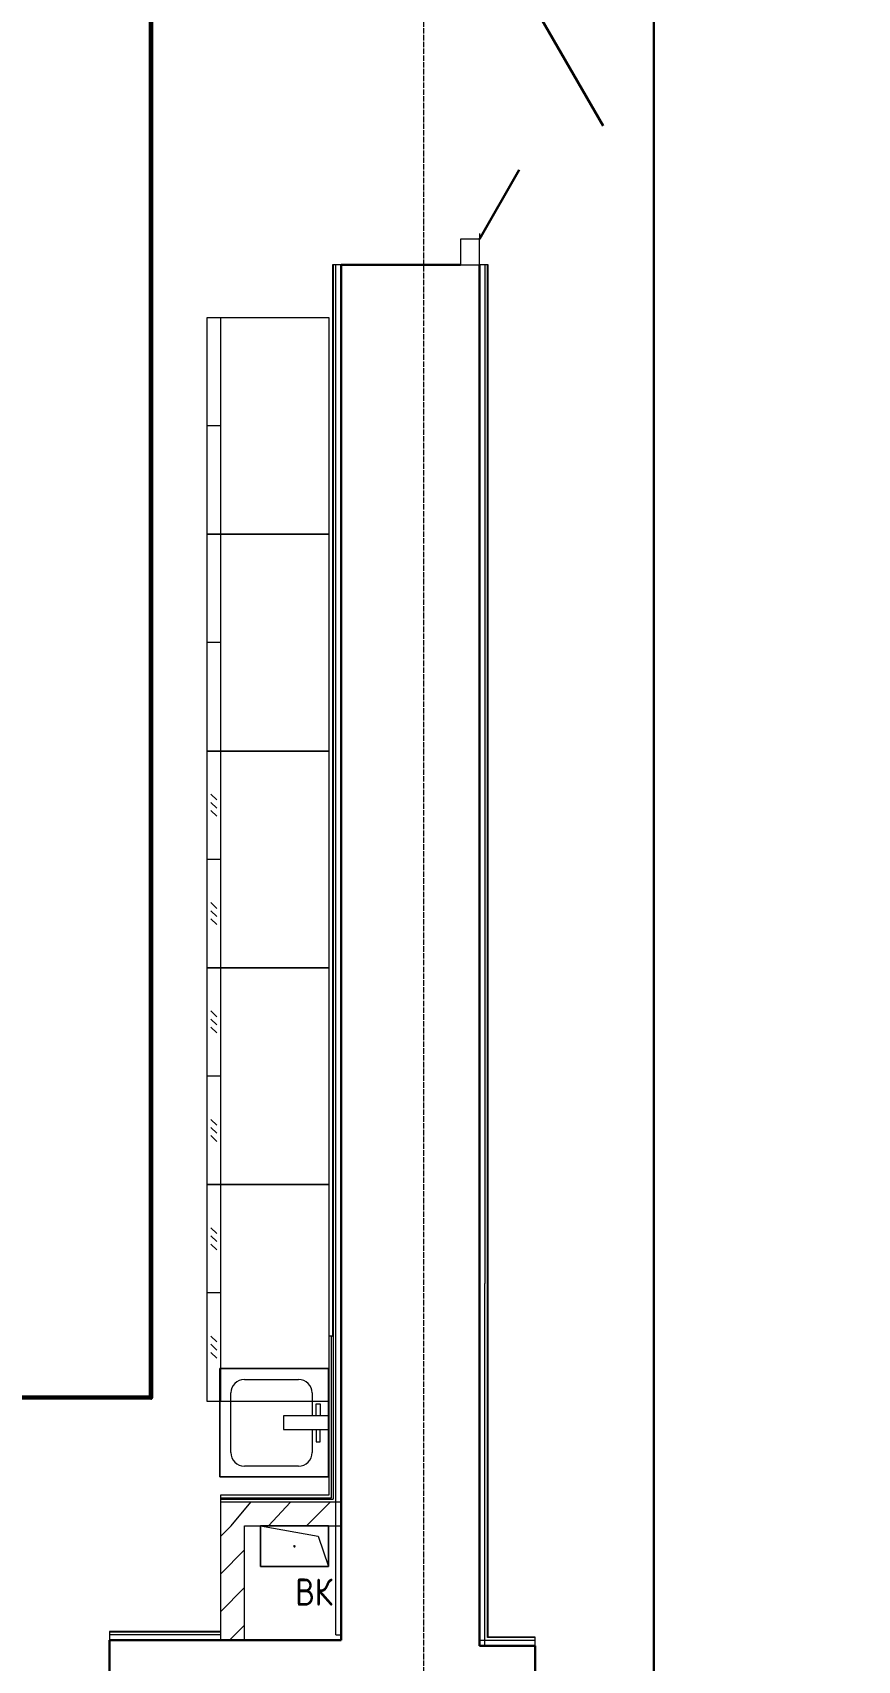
# Model space of a CAD drawing. Header units: millimetres. Extents: x -32 to 417638015, y -35 to 175284279.
# Drawn here: x 417389224 to 417392269, y 175252143 to 175258151 of the extents above; entities that cross this region are included whole.
import ezdxf

# ---------------------------------------------------------------- set-up
doc = ezdxf.new("R2010")
doc.units = ezdxf.units.MM
doc.linetypes.add('ADSK_Линия сетки', pattern=[25, 20, -2.5, 0, -2.5])
for name, color, linetype, lineweight in [('_ЭМ_гофра', 5, 'Continuous', 60), ('Аннотация', 7, 'Continuous', 18), ('Двери', 7, 'Continuous', 9), ('Обобщенные модели', 7, 'Continuous', 18), ('Оси', 253, 'Continuous', 9), ('Перекрытие', 7, 'Continuous', 18), ('Сантехника', 7, 'Continuous', 18), ('Стены внутренние', 7, 'Continuous', 18), ('Стены несущие', 7, 'Continuous', 30), ('Стены отделка', 7, 'Continuous', 30), ('Стены штриховка', 7, 'Continuous', 9), ('ТХ', 5, 'Continuous', 0), ('ТХ_Задание ЭОМ_СС', 6, 'Continuous', 0), ('ШТРИХОВКА', 252, 'Continuous', 15), ('ЭМ_Лоток 1_2', 162, 'Continuous', 30)]:
    doc.layers.add(name, color=color, linetype=linetype, lineweight=lineweight)
doc.styles.add('GOST Common_4', font='GOST_Common.ttf', dxfattribs={"width": 0.9, "height": 199.9999999999999})
doc.linetypes.add('Cable in the tray', pattern='A,5,[130,ltypeshp.shx,S=1,R=0,X=0,Y=0],1.5,[130,ltypeshp.shx,S=1.5,R=90,X=0,Y=-1],1,[130,ltypeshp.shx,S=1,R=0,X=0.5,Y=0],5', length=12.5)
pattern_1 = [(45, (591.9394108331762, 243.9018102923292), (-70.71067811865476, 70.71067811865476), [])]

# ---------------------------------------------------------------- blocks, each defined once
blk = doc.blocks.new('_ЭМ_ТХ2_4 Этаж')
at = {"layer": 'ТХ', "color": 8}
for p, q in [((5665.434646961628, 25404.70339357943), (5665.434646961628, 24604.70339357943)), ((5665.434646961628, 25004.70339357943), (5615.434646961628, 25004.70339357943)), ((5665.434646961628, 24604.70339357943), (5665.434646961628, 23804.70339357943)), ((5665.434646961628, 24204.70339357943), (5615.434646961628, 24204.70339357943)), ((5665.434646961628, 23804.70339357943), (5665.434646961628, 23004.70339357943)), ((5629.828045243834, 23645.30999529723), (5651.041248679423, 23624.09679186163)), ((5629.828045243834, 23615.30999529723), (5651.041248679423, 23594.09679186163)), ((5629.828045243834, 23585.30999529723), (5651.041248679423, 23564.09679186163)), ((5665.434646961628, 23404.70339357943), (5615.434646961628, 23404.70339357943)), ((5629.828045243834, 23245.30999529723), (5651.041248679423, 23224.09679186163)), ((5629.828045243834, 23215.30999529723), (5651.041248679423, 23194.09679186163)), ((5629.828045243834, 23185.30999529723), (5651.041248679423, 23164.09679186163)), ((5665.434646961628, 23004.70339357943), (5665.434646961628, 22204.70339357943)), ((5629.828045243834, 22845.30999529723), (5651.041248679423, 22824.09679186163)), ((5629.828045243834, 22815.30999529723), (5651.041248679423, 22794.09679186163)), ((5629.828045243834, 22785.30999529723), (5651.041248679423, 22764.09679186163)), ((5665.434646961628, 22604.70339357943), (5615.434646961628, 22604.70339357943)), ((5629.828045243834, 22445.30999529723), (5651.041248679423, 22424.09679186163)), ((5629.828045243834, 22415.30999529723), (5651.041248679423, 22394.09679186163)), ((5629.828045243834, 22385.30999529723), (5651.041248679423, 22364.09679186163)), ((5665.434646961628, 22204.70339357943), (5665.434646961628, 21404.70339357943)), ((5629.828045243834, 22045.30999529723), (5651.041248679423, 22024.09679186163)), ((5629.828045243834, 22015.30999529723), (5651.041248679423, 21994.09679186163)), ((5629.828045243834, 21985.30999529723), (5651.041248679423, 21964.09679186163)), ((5665.434646961628, 21804.70339357943), (5615.434646961628, 21804.70339357943)), ((5629.828045243834, 21645.30999529723), (5651.041248679423, 21624.09679186163)), ((5629.828045243834, 21615.30999529723), (5651.041248679423, 21594.09679186163)), ((5629.828045243834, 21585.30999529723), (5651.041248679423, 21564.09679186163))]:
    blk.add_line(p, q, dxfattribs=at)
for points in [[(5615.434646961628, 24604.70339357943), (5615.434646961628, 25404.70339357943), (6065.434646961628, 25404.70339357943), (6065.434646961628, 24604.70339357943)], [(5615.434646961628, 23804.70339357943), (5615.434646961628, 24604.70339357943), (6065.434646961628, 24604.70339357943), (6065.434646961628, 23804.70339357943)], [(5615.434646961628, 23004.70339357943), (5615.434646961628, 23804.70339357943), (6065.434646961628, 23804.70339357943), (6065.434646961628, 23004.70339357943)], [(5615.434646961628, 22204.70339357943), (5615.434646961628, 23004.70339357943), (6065.434646961628, 23004.70339357943), (6065.434646961628, 22204.70339357943)], [(5615.434646961628, 21404.70339357943), (5615.434646961628, 22204.70339357943), (6065.434646961628, 22204.70339357943), (6065.434646961628, 21404.70339357943)]]:
    blk.add_lwpolyline(points, close=True, dxfattribs=at)
blk = doc.blocks.new('План 4 этажа')
at = {"layer": 'Стены внутренние', "lineweight": 9}
h = blk.add_hatch(dxfattribs=at)
h.set_pattern_fill('FP_19', color=8, style=0, pattern_type=2)
h.set_pattern_definition(pattern_1)
h.paths.add_polyline_path([(-155.0605891668238, 21184.03738989535), (201.9394108331762, 21184.03738989535), (201.9394108331762, 21272.03738989535), (-243.0605891669402, 21272.03738989535), (-243.0605891669402, 21184.03738989535)])
h = blk.add_hatch(dxfattribs=at)
h.set_pattern_fill('FP_19', color=8, style=0, pattern_type=2)
h.set_pattern_definition(pattern_1)
h.paths.add_polyline_path([(-155.0605891668238, 20761.60520387138), (-155.0605891668238, 21184.03738989535), (-243.0605891669402, 21184.03738989535), (-243.0605891669402, 20761.60520387138)])
at = {"layer": 'Двери', "color": 8, "lineweight": 30}
for p, q in [((711.9394108331762, 27142.90181029233), (1169.439410833176, 26350.48856582958)), ((711.9394108331762, 25932.90181029233), (859.4394108331762, 26188.37930440874))]:
    blk.add_line(p, q, dxfattribs=at)
at = {"layer": 'Двери', "color": 8}
for p, q in [((711.9394108331762, 25932.90181029233), (641.9394108331762, 25932.90181029233)), ((641.9394108331762, 25932.90181029233), (641.9394108331762, 25837.90181029233)), ((711.9394108331762, 25837.90181029233), (711.9394108331762, 25932.90181029233)), ((641.9394108331762, 25837.90181029233), (711.9394108331762, 25837.90181029233))]:
    blk.add_line(p, q, dxfattribs=at)
at = {"layer": 'Обобщенные модели', "color": 8}
for p, q in [((-95.46185527020134, 21033.60520387138), (-95.46185527020134, 21183.60520387138)), ((-95.46185527020134, 21183.60520387138), (154.5381447297987, 21183.60520387138)), ((-95.46185527020134, 21183.60520387138), (117.0381447297987, 21146.10520387138)), ((154.5381447297987, 21183.60520387138), (-95.46185527020134, 21183.60520387138)), ((-95.46185527020134, 21183.60520387138), (-95.46185527020134, 21033.60520387138)), ((154.5381447297987, 21183.60520387138), (154.5381447297987, 21033.60520387138)), ((154.5381447297987, 21033.60520387138), (154.5381447297987, 21183.60520387138)), ((117.0381447297987, 21146.10520387138), (154.5381447297987, 21033.60520387138)), ((154.5381447297987, 21033.60520387138), (-95.46185527020134, 21033.60520387138)), ((-95.46185527020134, 21033.60520387138), (154.5381447297987, 21033.60520387138))]:
    blk.add_line(p, q, dxfattribs=at)
for radius, start, end in [(2.500000000000002, 90, 270), (2.500000000000003, 105.0000000002767, 180), (2.499999999999999, 210.0000000000624, 270), (2.500000000000003, 270, 90), (2.499999999999999, 329.9999999999376, 74.9999999997233)]:
    blk.add_arc((29.53814472979866, 21108.60520387138), radius, start, end, dxfattribs=at)
at = {"layer": 'Оси', "color": 8, "linetype": 'ADSK_Линия сетки'}
blk.add_line((506.5047638714314, -3353.100552087475), (506.5047638714896, 43685.8332947591), dxfattribs=at)
at = {"layer": 'Перекрытие', "color": 8}
blk.add_line((711.9394108331762, 25953.08128501795), (711.9394108331762, 25932.90181029233), dxfattribs=at)
at = {"layer": 'Сантехника', "color": 8}
for p, q in [((154.5381447297987, 21764.5373898953), (-245.4618552702013, 21764.5373898953)), ((-245.4618552702013, 21764.5373898953), (-245.4618552702013, 21364.5373898953)), ((-245.4618552702013, 21764.5373898953), (154.5381447297987, 21764.5373898953)), ((-245.4618552702013, 21364.5373898953), (-245.4618552702013, 21764.5373898953)), ((154.5381447297987, 21364.5373898953), (154.5381447297987, 21764.5373898953)), ((154.5381447297987, 21764.5373898953), (154.5381447297987, 21364.5373898953)), ((-155.4625939436955, 21724.5373898953), (44.53888339916011, 21724.5373898953)), ((-205.4625939436955, 21454.5381279022), (-205.4625939436955, 21674.53738989535)), ((94.53888339916011, 21674.5373898953), (94.53888339916011, 21589.53744250268)), ((109.5381503702956, 21634.5373898953), (124.5381672932417, 21634.5373898953)), ((109.5381503702956, 21589.53744250268), (109.5381503702956, 21634.5373898953)), ((124.5381672932417, 21634.5373898953), (124.5381672932417, 21589.53744250268)), ((154.5381447297987, 21589.53744250268), (-10.4747707452625, 21589.53744250268)), ((-10.4747707452625, 21589.53744250268), (-10.4747707452625, 21539.53733728791)), ((-10.4747707452625, 21539.53733728791), (154.5381447297987, 21539.53733728791)), ((94.53888339916011, 21539.53733728791), (94.53888339916011, 21454.5381279022)), ((109.5381390904658, 21539.53733728791), (109.5381390904658, 21494.53733728791)), ((124.5381340429303, 21494.53733728791), (124.5381340429303, 21539.53733728791)), ((109.5381390904658, 21494.53733728791), (124.5381340429303, 21494.53733728791)), ((44.53888339916011, 21404.5381279022), (-155.4625939436955, 21404.5381279022)), ((-245.4618552702013, 21364.5373898953), (154.5381447297987, 21364.5373898953)), ((154.5381447297987, 21364.5373898953), (-245.4618552702013, 21364.5373898953))]:
    blk.add_line(p, q, dxfattribs=at)
for centre, radius, start, end in [((-155.4625939436955, 21674.53738989535), 49.99999999999496, 90, 180), ((44.53888339916011, 21674.5373898953), 50.00000000000545, 0, 90), ((-155.4625939436955, 21454.5381279022), 49.99999999999994, 180, 270), ((44.53888339916011, 21454.5381279022), 50.00000000000004, 270, 0)]:
    blk.add_arc(centre, radius, start, end, dxfattribs=at)
at = {"layer": 'Стены несущие', "color": 8}
for p, q in [((641.9394108331762, 25837.90181029233), (201.9394108331762, 25837.90181029233)), ((201.9394108330598, 20761.60520387132), (201.9394108331762, 25837.90181029233)), ((711.9394108331762, 25837.90181029233), (711.9394108331762, 22078.90181029233)), ((711.9394108331762, 22078.90181029233), (711.9394108331762, 20741.60520387138)), ((-653.0605891668238, 20761.60520387138), (-653.0605891668238, 20191.60520387138)), ((201.9394108331762, 20761.60520387138), (-653.0605891668238, 20761.60520387138)), ((917.8709270717809, 20741.60520387138), (711.9394108331762, 20741.60520387138)), ((917.8709270717809, 20231.60520387138), (917.8709270717809, 20741.60520387138))]:
    blk.add_line(p, q, dxfattribs=at)
at = {"layer": 'Стены отделка', "color": 8, "lineweight": 9}
for p, q in [((201.9394108331762, 25837.90181029233), (169.9394108331762, 25837.90181029233)), ((169.9394108331762, 25837.90181029233), (169.9394108331762, 21884.53738989535)), ((743.9394108331762, 25837.90181029233), (711.9394108331762, 25837.90181029233)), ((743.9394108331762, 20773.60520387138), (743.9394108331762, 25837.90181029233)), ((181.9394108331762, 22078.90181029233), (181.9394108331762, 23478.90181029233)), ((731.9394108331762, 23478.90181029233), (731.9394108331762, 22078.90181029239)), ((156.9394108331762, 21884.53738989535), (156.9394108331762, 21297.0373898953)), ((169.9394108331762, 21884.53738989535), (156.9394108331762, 21884.53738989535)), ((181.9394108331762, 20781.60520387138), (181.9394108331762, 21884.53738989535)), ((156.9394108331762, 21297.0373898953), (-243.0605891668238, 21297.0373898953)), ((-243.0605891668238, 21297.0373898953), (-243.0605891668238, 20761.60520387138)), ((201.9394108331762, 21272.0373898953), (-243.0605891668238, 21272.0373898953)), ((-155.0605891668238, 20761.60520387138), (-155.0605891668238, 21184.0373898953)), ((-155.0605891668238, 21184.0373898953), (201.9394108331762, 21184.0373898953)), ((-653.0605891668238, 20793.60520387138), (-653.0605891668238, 20761.60520387138)), ((-243.0605891668238, 20793.60520387138), (-653.0605891668238, 20793.60520387138)), ((181.9394108331762, 20781.60520387138), (201.9394108331762, 20781.60520387138)), ((711.9394108331762, 20761.60520387138), (917.5581696302397, 20761.60520387138)), ((731.9394108331762, 20741.60520387138), (731.9394108331762, 20761.60520387138)), ((917.5581696302397, 20773.60520387138), (743.9394108331762, 20773.60520387138)), ((917.5581696302397, 20741.60520387138), (917.5581696302397, 20773.60520387138))]:
    blk.add_line(p, q, dxfattribs=at)
at = {"layer": 'Стены штриховка', "color": 8}
for p, q in [((171.9394108331762, 25837.90181029233), (171.9394108331762, 21282.0373898953)), ((181.9394108331762, 23478.90181029233), (181.9394108331762, 25837.90181029233)), ((731.9394108331762, 25837.90181029233), (731.9394108331762, 23478.90181029233)), ((741.9394108331762, 20771.60520387138), (741.9394108331762, 25837.90181029233)), ((181.9394108331762, 21884.53738989535), (181.9394108331762, 22078.90181029233)), ((731.9394108331762, 20761.60520387138), (731.9394108331762, 22078.90181029233)), ((165.9394108331762, 21288.0373898953), (165.9394108331762, 21884.53738989535)), ((169.9394108331762, 21884.53738989535), (171.9394108331762, 21884.53738989535)), ((-243.0605891668238, 21288.0373898953), (165.9394108331762, 21288.0373898953)), ((-243.0605891668238, 21282.0373898953), (171.9394108331762, 21282.0373898953)), ((-243.0605891668238, 20791.60520387138), (-653.0605891668238, 20791.60520387138)), ((-243.0605891668238, 20781.60520387138), (-653.0605891668238, 20781.60520387138)), ((917.5581696302397, 20771.60520387138), (741.9394108331762, 20771.60520387138))]:
    blk.add_line(p, q, dxfattribs=at)
at = {"layer": 'Аннотация', "color": 8, "lineweight": 9, "insert": (32.47812542796601, 20989.70321056648), "char_height": 100, "width": 156.348, "attachment_point": 1, "line_spacing_factor": 1.022765581104984, "style": 'GOST Common_4'}
blk.add_mtext('\\pxt3.6,7.2,10.8,14.4,18,21.6,25.2,28.8,32.4,36,39.6,43.2,46.8,50.4,54,57.6,61.2,64.8,68.4,72,75.6,79.2,82.8,86.4,90,93.6,97.2,100.8,104.4,108,111.6,115.2;{ВК}', dxfattribs=at)

msp = doc.modelspace()

# ---------------------------------------------------------------- linework, layer by layer
at = {"layer": '_ЭМ_гофра', "linetype": 'ByBlock'}
msp.add_lwpolyline([(417385183.9161087, 175267693.0277868), (417389660.2666832, 175267693.0277868), (417389660.2666832, 175253111.7982402), (417384997.8998674, 175253115.0148277)], dxfattribs=at)
at = {"layer": 'ЭМ_Лоток 1_2', "linetype": 'Cable in the tray', "ltscale": 50}
msp.add_lwpolyline([(417391517.2819736, 175268196.7129518), (417391517.2819736, 175243409.5324046), (417432385.2666024, 175243409.5324046)], dxfattribs=at)

# ---------------------------------------------------------------- block references
at = {"layer": 'ТХ_Задание ЭОМ_СС', "lineweight": 50}
msp.add_blockref('_ЭМ_ТХ2_4 Этаж', (417384252.4643108, 175231694.5649611), dxfattribs=at)
at = {"layer": 'ШТРИХОВКА'}
msp.add_blockref('План 4 этажа', (417390160.9595469, 175231455.6631508), dxfattribs=at)

doc.saveas('drawing.dxf')
